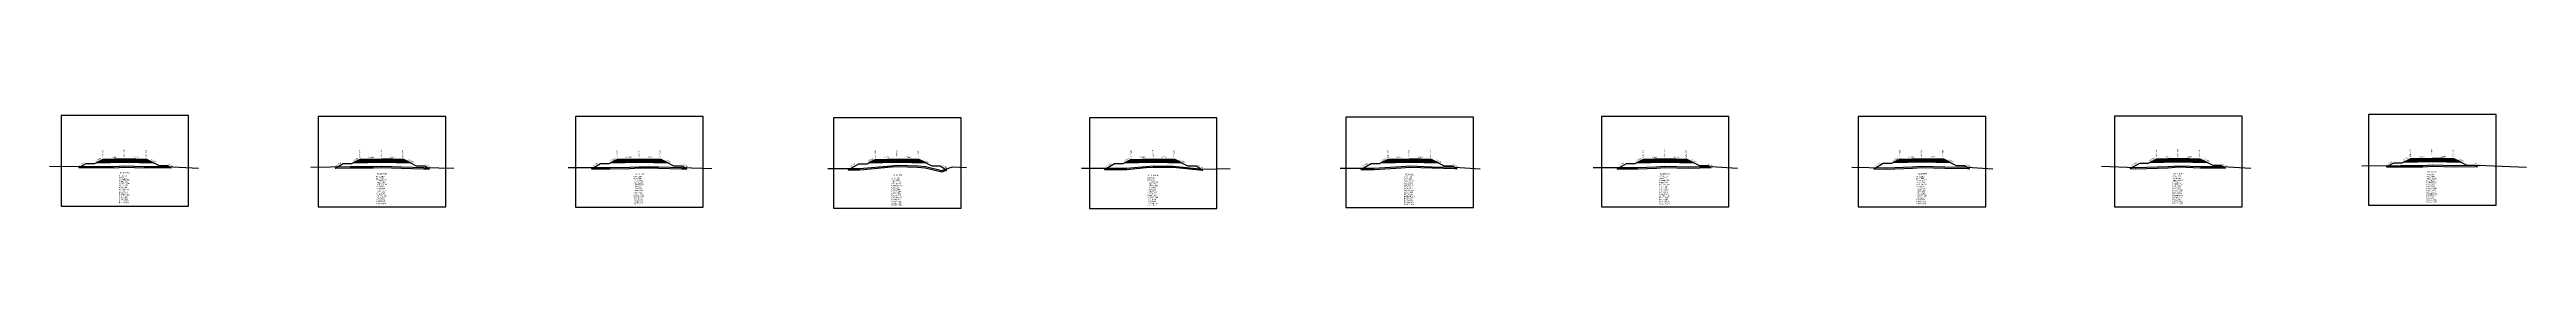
# Model space of a CAD drawing. Extents: x -7 to 78429, y 1189 to 1262.
# Drawn here: x 59418 to 59995, y 1206 to 1228 of the extents above; entities that cross this region are included whole.
import ezdxf
from ezdxf.enums import TextEntityAlignment as Align

# ---------------------------------------------------------------- set-up
doc = ezdxf.new("R2010")
doc.units = 0

msp = doc.modelspace()

# ---------------------------------------------------------------- linework, layer by layer
at = {"layer": 'A4_BORDER', "color": 7}
for points in [[(59420.776, 1206.775), (59450.476, 1206.775), (59450.476, 1227.775), (59420.776, 1227.775), (59420.776, 1206.775)], [(59480.634, 1206.555), (59510.334, 1206.555), (59510.334, 1227.555), (59480.634, 1227.555), (59480.634, 1206.555)], [(59540.558, 1206.528), (59570.258, 1206.528), (59570.258, 1227.528), (59540.558, 1227.528), (59540.558, 1206.528)], [(59600.644, 1206.241), (59630.344, 1206.241), (59630.344, 1227.241), (59600.644, 1227.241), (59600.644, 1206.241)], [(59660.213, 1206.226), (59689.913, 1206.226), (59689.913, 1227.226), (59660.213, 1227.226), (59660.213, 1206.226)], [(59719.927, 1206.43), (59749.627, 1206.43), (59749.627, 1227.43), (59719.927, 1227.43), (59719.927, 1206.43)], [(59779.406, 1206.582), (59809.106, 1206.582), (59809.106, 1227.582), (59779.406, 1227.582), (59779.406, 1206.582)], [(59839.196, 1206.567), (59868.896, 1206.567), (59868.896, 1227.567), (59839.196, 1227.567), (59839.196, 1206.567)], [(59898.906, 1206.609), (59928.606, 1206.609), (59928.606, 1227.609), (59898.906, 1227.609), (59898.906, 1206.609)], [(59958.039, 1206.991), (59987.739, 1206.991), (59987.739, 1227.991), (59958.039, 1227.991), (59958.039, 1206.991)]]:
    msp.add_lwpolyline(points, dxfattribs=at)
at = {"layer": 'CLEAR_GROUND', "color": 8}
for points in [[(59424.925, 1215.686), (59428.217, 1215.685), (59432.996, 1215.65), (59435.627, 1215.78), (59440.159, 1215.669), (59445.321, 1215.684), (59446.427, 1215.625)], [(59484.625, 1215.567), (59488.134, 1215.61), (59493.462, 1215.639), (59495.409, 1215.707), (59500.058, 1215.57), (59505.209, 1215.437), (59506.57, 1215.405)], [(59544.325, 1215.422), (59548.617, 1215.43), (59548.663, 1215.44), (59553.187, 1215.478), (59555.419, 1215.605), (59559.871, 1215.54), (59565.213, 1215.427), (59566.509, 1215.378)], [(59604.025, 1215.194), (59606.73, 1215.199), (59614.116, 1215.84), (59615.494, 1215.939), (59620.222, 1215.794), (59621.986, 1215.656), (59625.885, 1214.717), (59627.015, 1215.091)], [(59663.725, 1215.273), (59668.897, 1215.252), (59673.457, 1215.682), (59675.073, 1215.79), (59679.737, 1215.756), (59686.613, 1215.076)], [(59723.425, 1215.28), (59726.507, 1215.278), (59732.838, 1215.64), (59734.799, 1215.781), (59739.93, 1215.604), (59745.297, 1215.457), (59745.822, 1215.427)], [(59783.125, 1215.432), (59787.868, 1215.428), (59792.226, 1215.599), (59794.198, 1215.734), (59799.701, 1215.544), (59804.957, 1215.683)], [(59842.825, 1215.417), (59845.742, 1215.364), (59851.818, 1215.597), (59854.037, 1215.711), (59859.357, 1215.549), (59864.676, 1215.47), (59865.162, 1215.442)], [(59902.525, 1215.459), (59903.881, 1215.403), (59911.397, 1215.672), (59913.85, 1215.837), (59918.924, 1215.674), (59923.998, 1215.61), (59924.749, 1215.572)], [(59962.225, 1215.841), (59965.383, 1215.845), (59970.68, 1215.901), (59972.862, 1216.04), (59978.021, 1215.902), (59983.42, 1215.938)]]:
    msp.add_lwpolyline(points, dxfattribs=at)
at = {"layer": 'DESIGN_ROAD_TRIMMED', "color": 1}
for points in [[(59424.925, 1215.686), (59426.626, 1216.658), (59428.626, 1216.658), (59430.626, 1217.658), (59430.626, 1217.658), (59430.521, 1217.605), (59430.521, 1217.605), (59430.205, 1217.447), (59430.205, 1217.447), (59429.89, 1217.29), (59429.89, 1217.29), (59429.574, 1217.132), (59429.574, 1217.132), (59429.258, 1216.974), (59429.258, 1216.974), (59428.942, 1216.816), (59435.626, 1216.983), (59435.626, 1217.133), (59435.626, 1217.133), (59435.626, 1217.283), (59435.626, 1217.283), (59435.626, 1217.433), (59435.626, 1217.433), (59435.626, 1217.583), (59435.626, 1217.583), (59435.626, 1217.733), (59435.626, 1217.733), (59435.626, 1217.783), (59435.626, 1217.783), (59435.626, 1217.783), (59435.626, 1217.783), (59435.626, 1217.783), (59435.626, 1217.733), (59435.626, 1217.733), (59435.626, 1217.583), (59435.626, 1217.583), (59435.626, 1217.433), (59435.626, 1217.433), (59435.626, 1217.283), (59435.626, 1217.283), (59435.626, 1217.133), (59435.626, 1217.133), (59435.626, 1216.983), (59442.311, 1216.816), (59441.995, 1216.974), (59441.995, 1216.974), (59441.679, 1217.132), (59441.679, 1217.132), (59441.363, 1217.29), (59441.363, 1217.29), (59441.047, 1217.447), (59441.047, 1217.447), (59440.732, 1217.605), (59440.732, 1217.605), (59440.626, 1217.658), (59440.626, 1217.658), (59443.626, 1216.158), (59445.626, 1216.158), (59446.427, 1215.625)], [(59484.625, 1215.567), (59486.484, 1216.629), (59488.484, 1216.629), (59490.484, 1217.629), (59490.484, 1217.629), (59490.379, 1217.576), (59490.379, 1217.576), (59490.063, 1217.418), (59490.063, 1217.418), (59489.747, 1217.261), (59489.747, 1217.261), (59489.431, 1217.103), (59489.431, 1217.103), (59489.116, 1216.945), (59489.116, 1216.945), (59488.8, 1216.787), (59495.484, 1216.954), (59495.484, 1217.104), (59495.484, 1217.104), (59495.484, 1217.254), (59495.484, 1217.254), (59495.484, 1217.404), (59495.484, 1217.404), (59495.484, 1217.554), (59495.484, 1217.554), (59495.484, 1217.704), (59495.484, 1217.704), (59495.484, 1217.754), (59495.484, 1217.754), (59495.484, 1217.754), (59495.484, 1217.754), (59495.484, 1217.754), (59495.484, 1217.704), (59495.484, 1217.704), (59495.484, 1217.554), (59495.484, 1217.554), (59495.484, 1217.404), (59495.484, 1217.404), (59495.484, 1217.254), (59495.484, 1217.254), (59495.484, 1217.104), (59495.484, 1217.104), (59495.484, 1216.954), (59502.168, 1216.787), (59501.852, 1216.945), (59501.852, 1216.945), (59501.537, 1217.103), (59501.537, 1217.103), (59501.221, 1217.261), (59501.221, 1217.261), (59500.905, 1217.418), (59500.905, 1217.418), (59500.589, 1217.576), (59500.589, 1217.576), (59500.484, 1217.629), (59500.484, 1217.629), (59503.484, 1216.129), (59505.484, 1216.129), (59506.57, 1215.405)], [(59544.325, 1215.422), (59546.408, 1216.612), (59548.408, 1216.612), (59550.408, 1217.612), (59550.408, 1217.612), (59550.302, 1217.559), (59550.302, 1217.559), (59549.986, 1217.401), (59549.986, 1217.401), (59549.671, 1217.244), (59549.671, 1217.244), (59549.355, 1217.086), (59549.355, 1217.086), (59549.039, 1216.928), (59549.039, 1216.928), (59548.723, 1216.77), (59555.408, 1216.937), (59555.408, 1217.087), (59555.408, 1217.087), (59555.408, 1217.237), (59555.408, 1217.237), (59555.408, 1217.387), (59555.408, 1217.387), (59555.408, 1217.537), (59555.408, 1217.537), (59555.408, 1217.687), (59555.408, 1217.687), (59555.408, 1217.737), (59555.408, 1217.737), (59555.408, 1217.737), (59555.408, 1217.737), (59555.408, 1217.737), (59555.408, 1217.687), (59555.408, 1217.687), (59555.408, 1217.537), (59555.408, 1217.537), (59555.408, 1217.387), (59555.408, 1217.387), (59555.408, 1217.237), (59555.408, 1217.237), (59555.408, 1217.087), (59555.408, 1217.087), (59555.408, 1216.937), (59562.092, 1216.77), (59561.776, 1216.928), (59561.776, 1216.928), (59561.46, 1217.086), (59561.46, 1217.086), (59561.144, 1217.244), (59561.144, 1217.244), (59560.829, 1217.401), (59560.829, 1217.401), (59560.513, 1217.559), (59560.513, 1217.559), (59560.408, 1217.612), (59560.408, 1217.612), (59563.408, 1216.112), (59565.408, 1216.112), (59566.509, 1215.378)], [(59604.025, 1215.194), (59606.494, 1216.605), (59608.494, 1216.605), (59610.494, 1217.605), (59610.494, 1217.605), (59610.389, 1217.552), (59610.389, 1217.552), (59610.073, 1217.394), (59610.073, 1217.394), (59609.757, 1217.237), (59609.757, 1217.237), (59609.441, 1217.079), (59609.441, 1217.079), (59609.126, 1216.921), (59609.126, 1216.921), (59608.81, 1216.763), (59615.494, 1216.93), (59615.494, 1217.08), (59615.494, 1217.08), (59615.494, 1217.23), (59615.494, 1217.23), (59615.494, 1217.38), (59615.494, 1217.38), (59615.494, 1217.53), (59615.494, 1217.53), (59615.494, 1217.68), (59615.494, 1217.68), (59615.494, 1217.73), (59615.494, 1217.73), (59615.494, 1217.73), (59615.494, 1217.73), (59615.494, 1217.73), (59615.494, 1217.68), (59615.494, 1217.68), (59615.494, 1217.53), (59615.494, 1217.53), (59615.494, 1217.38), (59615.494, 1217.38), (59615.494, 1217.23), (59615.494, 1217.23), (59615.494, 1217.08), (59615.494, 1217.08), (59615.494, 1216.93), (59622.178, 1216.763), (59621.863, 1216.921), (59621.863, 1216.921), (59621.547, 1217.079), (59621.547, 1217.079), (59621.231, 1217.237), (59621.231, 1217.237), (59620.915, 1217.394), (59620.915, 1217.394), (59620.599, 1217.552), (59620.599, 1217.552), (59620.494, 1217.605), (59620.494, 1217.605), (59623.494, 1216.105), (59625.494, 1216.105), (59627.015, 1215.091)], [(59663.725, 1215.273), (59666.063, 1216.609), (59668.063, 1216.609), (59670.063, 1217.609), (59670.063, 1217.609), (59669.958, 1217.556), (59669.958, 1217.556), (59669.642, 1217.398), (59669.642, 1217.398), (59669.326, 1217.241), (59669.326, 1217.241), (59669.01, 1217.083), (59669.01, 1217.083), (59668.694, 1216.925), (59668.694, 1216.925), (59668.379, 1216.767), (59675.063, 1216.934), (59675.063, 1217.084), (59675.063, 1217.084), (59675.063, 1217.234), (59675.063, 1217.234), (59675.063, 1217.384), (59675.063, 1217.384), (59675.063, 1217.534), (59675.063, 1217.534), (59675.063, 1217.684), (59675.063, 1217.684), (59675.063, 1217.734), (59675.063, 1217.734), (59675.063, 1217.734), (59675.063, 1217.734), (59675.063, 1217.734), (59675.063, 1217.684), (59675.063, 1217.684), (59675.063, 1217.534), (59675.063, 1217.534), (59675.063, 1217.384), (59675.063, 1217.384), (59675.063, 1217.234), (59675.063, 1217.234), (59675.063, 1217.084), (59675.063, 1217.084), (59675.063, 1216.934), (59681.747, 1216.767), (59681.431, 1216.925), (59681.431, 1216.925), (59681.115, 1217.083), (59681.115, 1217.083), (59680.8, 1217.241), (59680.8, 1217.241), (59680.484, 1217.398), (59680.484, 1217.398), (59680.168, 1217.556), (59680.168, 1217.556), (59680.063, 1217.609), (59680.063, 1217.609), (59683.063, 1216.109), (59685.063, 1216.109), (59686.613, 1215.076)], [(59723.425, 1215.28), (59725.777, 1216.624), (59727.777, 1216.624), (59729.777, 1217.624), (59729.777, 1217.624), (59729.671, 1217.571), (59729.671, 1217.571), (59729.356, 1217.413), (59729.356, 1217.413), (59729.04, 1217.256), (59729.04, 1217.256), (59728.724, 1217.098), (59728.724, 1217.098), (59728.408, 1216.94), (59728.408, 1216.94), (59728.093, 1216.782), (59734.777, 1216.949), (59734.777, 1217.099), (59734.777, 1217.099), (59734.777, 1217.249), (59734.777, 1217.249), (59734.777, 1217.399), (59734.777, 1217.399), (59734.777, 1217.549), (59734.777, 1217.549), (59734.777, 1217.699), (59734.777, 1217.699), (59734.777, 1217.749), (59734.777, 1217.749), (59734.777, 1217.749), (59734.777, 1217.749), (59734.777, 1217.749), (59734.777, 1217.699), (59734.777, 1217.699), (59734.777, 1217.549), (59734.777, 1217.549), (59734.777, 1217.399), (59734.777, 1217.399), (59734.777, 1217.249), (59734.777, 1217.249), (59734.777, 1217.099), (59734.777, 1217.099), (59734.777, 1216.949), (59741.461, 1216.782), (59741.145, 1216.94), (59741.145, 1216.94), (59740.829, 1217.098), (59740.829, 1217.098), (59740.514, 1217.256), (59740.514, 1217.256), (59740.198, 1217.413), (59740.198, 1217.413), (59739.882, 1217.571), (59739.882, 1217.571), (59739.777, 1217.624), (59739.777, 1217.624), (59742.777, 1216.124), (59744.777, 1216.124), (59745.822, 1215.427)], [(59783.125, 1215.432), (59785.256, 1216.65), (59787.256, 1216.65), (59789.256, 1217.65), (59789.256, 1217.65), (59789.151, 1217.597), (59789.151, 1217.597), (59788.835, 1217.439), (59788.835, 1217.439), (59788.52, 1217.282), (59788.52, 1217.282), (59788.204, 1217.124), (59788.204, 1217.124), (59787.888, 1216.966), (59787.888, 1216.966), (59787.572, 1216.808), (59794.256, 1216.975), (59794.256, 1217.125), (59794.256, 1217.125), (59794.256, 1217.275), (59794.256, 1217.275), (59794.256, 1217.425), (59794.256, 1217.425), (59794.256, 1217.575), (59794.256, 1217.575), (59794.256, 1217.725), (59794.256, 1217.725), (59794.256, 1217.775), (59794.256, 1217.775), (59794.256, 1217.775), (59794.256, 1217.775), (59794.256, 1217.775), (59794.256, 1217.725), (59794.256, 1217.725), (59794.256, 1217.575), (59794.256, 1217.575), (59794.256, 1217.425), (59794.256, 1217.425), (59794.256, 1217.275), (59794.256, 1217.275), (59794.256, 1217.125), (59794.256, 1217.125), (59794.256, 1216.975), (59800.941, 1216.808), (59800.625, 1216.966), (59800.625, 1216.966), (59800.309, 1217.124), (59800.309, 1217.124), (59799.993, 1217.282), (59799.993, 1217.282), (59799.678, 1217.439), (59799.678, 1217.439), (59799.362, 1217.597), (59799.362, 1217.597), (59799.256, 1217.65), (59799.256, 1217.65), (59802.256, 1216.15), (59804.256, 1216.15), (59804.957, 1215.683)], [(59842.825, 1215.417), (59845.046, 1216.686), (59847.046, 1216.686), (59849.046, 1217.686), (59849.046, 1217.686), (59848.941, 1217.633), (59848.941, 1217.633), (59848.625, 1217.475), (59848.625, 1217.475), (59848.309, 1217.318), (59848.309, 1217.318), (59847.993, 1217.16), (59847.993, 1217.16), (59847.678, 1217.002), (59847.678, 1217.002), (59847.362, 1216.844), (59854.046, 1217.011), (59854.046, 1217.161), (59854.046, 1217.161), (59854.046, 1217.311), (59854.046, 1217.311), (59854.046, 1217.461), (59854.046, 1217.461), (59854.046, 1217.611), (59854.046, 1217.611), (59854.046, 1217.761), (59854.046, 1217.761), (59854.046, 1217.811), (59854.046, 1217.811), (59854.046, 1217.811), (59854.046, 1217.811), (59854.046, 1217.811), (59854.046, 1217.761), (59854.046, 1217.761), (59854.046, 1217.611), (59854.046, 1217.611), (59854.046, 1217.461), (59854.046, 1217.461), (59854.046, 1217.311), (59854.046, 1217.311), (59854.046, 1217.161), (59854.046, 1217.161), (59854.046, 1217.011), (59860.73, 1216.844), (59860.415, 1217.002), (59860.415, 1217.002), (59860.099, 1217.16), (59860.099, 1217.16), (59859.783, 1217.318), (59859.783, 1217.318), (59859.467, 1217.475), (59859.467, 1217.475), (59859.151, 1217.633), (59859.151, 1217.633), (59859.046, 1217.686), (59859.046, 1217.686), (59862.046, 1216.186), (59864.046, 1216.186), (59865.162, 1215.442)], [(59902.525, 1215.459), (59904.756, 1216.734), (59906.756, 1216.734), (59908.756, 1217.734), (59908.756, 1217.734), (59908.651, 1217.681), (59908.651, 1217.681), (59908.335, 1217.523), (59908.335, 1217.523), (59908.019, 1217.366), (59908.019, 1217.366), (59907.704, 1217.208), (59907.704, 1217.208), (59907.388, 1217.05), (59907.388, 1217.05), (59907.072, 1216.892), (59913.756, 1217.059), (59913.756, 1217.209), (59913.756, 1217.209), (59913.756, 1217.359), (59913.756, 1217.359), (59913.756, 1217.509), (59913.756, 1217.509), (59913.756, 1217.659), (59913.756, 1217.659), (59913.756, 1217.809), (59913.756, 1217.809), (59913.756, 1217.859), (59913.756, 1217.859), (59913.756, 1217.859), (59913.756, 1217.859), (59913.756, 1217.859), (59913.756, 1217.809), (59913.756, 1217.809), (59913.756, 1217.659), (59913.756, 1217.659), (59913.756, 1217.509), (59913.756, 1217.509), (59913.756, 1217.359), (59913.756, 1217.359), (59913.756, 1217.209), (59913.756, 1217.209), (59913.756, 1217.059), (59920.441, 1216.892), (59920.125, 1217.05), (59920.125, 1217.05), (59919.809, 1217.208), (59919.809, 1217.208), (59919.493, 1217.366), (59919.493, 1217.366), (59919.177, 1217.523), (59919.177, 1217.523), (59918.862, 1217.681), (59918.862, 1217.681), (59918.756, 1217.734), (59918.756, 1217.734), (59921.756, 1216.234), (59923.756, 1216.234), (59924.749, 1215.572)], [(59962.225, 1215.841), (59963.889, 1216.792), (59965.889, 1216.792), (59967.889, 1217.792), (59967.889, 1217.792), (59967.784, 1217.739), (59967.784, 1217.739), (59967.468, 1217.581), (59967.468, 1217.581), (59967.153, 1217.424), (59967.153, 1217.424), (59966.837, 1217.266), (59966.837, 1217.266), (59966.521, 1217.108), (59966.521, 1217.108), (59966.205, 1216.95), (59972.889, 1217.117), (59972.889, 1217.267), (59972.889, 1217.267), (59972.889, 1217.417), (59972.889, 1217.417), (59972.889, 1217.567), (59972.889, 1217.567), (59972.889, 1217.717), (59972.889, 1217.717), (59972.889, 1217.867), (59972.889, 1217.867), (59972.889, 1217.917), (59972.889, 1217.917), (59972.889, 1217.917), (59972.889, 1217.917), (59972.889, 1217.917), (59972.889, 1217.867), (59972.889, 1217.867), (59972.889, 1217.717), (59972.889, 1217.717), (59972.889, 1217.567), (59972.889, 1217.567), (59972.889, 1217.417), (59972.889, 1217.417), (59972.889, 1217.267), (59972.889, 1217.267), (59972.889, 1217.117), (59979.574, 1216.95), (59979.258, 1217.108), (59979.258, 1217.108), (59978.942, 1217.266), (59978.942, 1217.266), (59978.626, 1217.424), (59978.626, 1217.424), (59978.31, 1217.581), (59978.31, 1217.581), (59977.995, 1217.739), (59977.995, 1217.739), (59977.889, 1217.792), (59977.889, 1217.792), (59980.889, 1216.292), (59982.889, 1216.292), (59983.42, 1215.938)]]:
    msp.add_lwpolyline(points, dxfattribs=at)
at = {"layer": 'FINISHED_ROAD', "color": 2}
for points in [[(59426.626, 1216.658), (59428.626, 1216.658), (59430.626, 1217.658), (59430.626, 1217.658), (59435.626, 1217.783), (59440.626, 1217.658), (59440.626, 1217.658), (59443.626, 1216.158), (59445.626, 1216.158)], [(59486.484, 1216.629), (59488.484, 1216.629), (59490.484, 1217.629), (59490.484, 1217.629), (59495.484, 1217.754), (59500.484, 1217.629), (59500.484, 1217.629), (59503.484, 1216.129), (59505.484, 1216.129)], [(59546.408, 1216.612), (59548.408, 1216.612), (59550.408, 1217.612), (59550.408, 1217.612), (59555.408, 1217.737), (59560.408, 1217.612), (59560.408, 1217.612), (59563.408, 1216.112), (59565.408, 1216.112)], [(59606.494, 1216.605), (59608.494, 1216.605), (59610.494, 1217.605), (59610.494, 1217.605), (59615.494, 1217.73), (59620.494, 1217.605), (59620.494, 1217.605), (59623.494, 1216.105), (59625.494, 1216.105)], [(59666.063, 1216.609), (59668.063, 1216.609), (59670.063, 1217.609), (59670.063, 1217.609), (59675.063, 1217.734), (59680.063, 1217.609), (59680.063, 1217.609), (59683.063, 1216.109), (59685.063, 1216.109)], [(59725.777, 1216.624), (59727.777, 1216.624), (59729.777, 1217.624), (59729.777, 1217.624), (59734.777, 1217.749), (59739.777, 1217.624), (59739.777, 1217.624), (59742.777, 1216.124), (59744.777, 1216.124)], [(59785.256, 1216.65), (59787.256, 1216.65), (59789.256, 1217.65), (59789.256, 1217.65), (59794.256, 1217.775), (59799.256, 1217.65), (59799.256, 1217.65), (59802.256, 1216.15), (59804.256, 1216.15)], [(59845.046, 1216.686), (59847.046, 1216.686), (59849.046, 1217.686), (59849.046, 1217.686), (59854.046, 1217.811), (59859.046, 1217.686), (59859.046, 1217.686), (59862.046, 1216.186), (59864.046, 1216.186)], [(59904.756, 1216.734), (59906.756, 1216.734), (59908.756, 1217.734), (59908.756, 1217.734), (59913.756, 1217.859), (59918.756, 1217.734), (59918.756, 1217.734), (59921.756, 1216.234), (59923.756, 1216.234)], [(59963.889, 1216.792), (59965.889, 1216.792), (59967.889, 1217.792), (59967.889, 1217.792), (59972.889, 1217.917), (59977.889, 1217.792), (59977.889, 1217.792), (59980.889, 1216.292), (59982.889, 1216.292)]]:
    msp.add_lwpolyline(points, dxfattribs=at)
at = {"layer": 'LAYER_0', "color": 4}
for points in [[(59430.626, 1217.658), (59430.521, 1217.605), (59435.626, 1217.733), (59435.626, 1217.783)], [(59490.484, 1217.629), (59490.379, 1217.576), (59495.484, 1217.704), (59495.484, 1217.754)], [(59550.408, 1217.612), (59550.302, 1217.559), (59555.408, 1217.687), (59555.408, 1217.737)], [(59610.494, 1217.605), (59610.389, 1217.552), (59615.494, 1217.68), (59615.494, 1217.73)], [(59670.063, 1217.609), (59669.958, 1217.556), (59675.063, 1217.684), (59675.063, 1217.734)], [(59729.777, 1217.624), (59729.671, 1217.571), (59734.777, 1217.699), (59734.777, 1217.749)], [(59789.256, 1217.65), (59789.151, 1217.597), (59794.256, 1217.725), (59794.256, 1217.775)], [(59849.046, 1217.686), (59848.941, 1217.633), (59854.046, 1217.761), (59854.046, 1217.811)], [(59908.756, 1217.734), (59908.651, 1217.681), (59913.756, 1217.809), (59913.756, 1217.859)], [(59967.889, 1217.792), (59967.784, 1217.739), (59972.889, 1217.867), (59972.889, 1217.917)]]:
    msp.add_lwpolyline(points, dxfattribs=at)
at = {"layer": 'LAYER_1', "color": 4}
for points in [[(59430.521, 1217.605), (59430.205, 1217.447), (59435.626, 1217.583), (59435.626, 1217.733)], [(59490.379, 1217.576), (59490.063, 1217.418), (59495.484, 1217.554), (59495.484, 1217.704)], [(59550.302, 1217.559), (59549.986, 1217.401), (59555.408, 1217.537), (59555.408, 1217.687)], [(59610.389, 1217.552), (59610.073, 1217.394), (59615.494, 1217.53), (59615.494, 1217.68)], [(59669.958, 1217.556), (59669.642, 1217.398), (59675.063, 1217.534), (59675.063, 1217.684)], [(59729.671, 1217.571), (59729.356, 1217.413), (59734.777, 1217.549), (59734.777, 1217.699)], [(59789.151, 1217.597), (59788.835, 1217.439), (59794.256, 1217.575), (59794.256, 1217.725)], [(59848.941, 1217.633), (59848.625, 1217.475), (59854.046, 1217.611), (59854.046, 1217.761)], [(59908.651, 1217.681), (59908.335, 1217.523), (59913.756, 1217.659), (59913.756, 1217.809)], [(59967.784, 1217.739), (59967.468, 1217.581), (59972.889, 1217.717), (59972.889, 1217.867)]]:
    msp.add_lwpolyline(points, dxfattribs=at)
at = {"layer": 'LAYER_10', "color": 6}
for points in [[(59441.679, 1217.132), (59441.995, 1216.974), (59435.626, 1217.133), (59435.626, 1217.283)], [(59501.537, 1217.103), (59501.852, 1216.945), (59495.484, 1217.104), (59495.484, 1217.254)], [(59561.46, 1217.086), (59561.776, 1216.928), (59555.408, 1217.087), (59555.408, 1217.237)], [(59621.547, 1217.079), (59621.863, 1216.921), (59615.494, 1217.08), (59615.494, 1217.23)], [(59681.115, 1217.083), (59681.431, 1216.925), (59675.063, 1217.084), (59675.063, 1217.234)], [(59740.829, 1217.098), (59741.145, 1216.94), (59734.777, 1217.099), (59734.777, 1217.249)], [(59800.309, 1217.124), (59800.625, 1216.966), (59794.256, 1217.125), (59794.256, 1217.275)], [(59860.099, 1217.16), (59860.415, 1217.002), (59854.046, 1217.161), (59854.046, 1217.311)], [(59919.809, 1217.208), (59920.125, 1217.05), (59913.756, 1217.209), (59913.756, 1217.359)], [(59978.942, 1217.266), (59979.258, 1217.108), (59972.889, 1217.267), (59972.889, 1217.417)]]:
    msp.add_lwpolyline(points, dxfattribs=at)
at = {"layer": 'LAYER_11', "color": 6}
for points in [[(59441.995, 1216.974), (59442.311, 1216.816), (59435.626, 1216.983), (59435.626, 1217.133)], [(59501.852, 1216.945), (59502.168, 1216.787), (59495.484, 1216.954), (59495.484, 1217.104)], [(59561.776, 1216.928), (59562.092, 1216.77), (59555.408, 1216.937), (59555.408, 1217.087)], [(59621.863, 1216.921), (59622.178, 1216.763), (59615.494, 1216.93), (59615.494, 1217.08)], [(59681.431, 1216.925), (59681.747, 1216.767), (59675.063, 1216.934), (59675.063, 1217.084)], [(59741.145, 1216.94), (59741.461, 1216.782), (59734.777, 1216.949), (59734.777, 1217.099)], [(59800.625, 1216.966), (59800.941, 1216.808), (59794.256, 1216.975), (59794.256, 1217.125)], [(59860.415, 1217.002), (59860.73, 1216.844), (59854.046, 1217.011), (59854.046, 1217.161)], [(59920.125, 1217.05), (59920.441, 1216.892), (59913.756, 1217.059), (59913.756, 1217.209)], [(59979.258, 1217.108), (59979.574, 1216.95), (59972.889, 1217.117), (59972.889, 1217.267)]]:
    msp.add_lwpolyline(points, dxfattribs=at)
at = {"layer": 'LAYER_2', "color": 4}
for points in [[(59430.205, 1217.447), (59429.89, 1217.29), (59435.626, 1217.433), (59435.626, 1217.583)], [(59490.063, 1217.418), (59489.747, 1217.261), (59495.484, 1217.404), (59495.484, 1217.554)], [(59549.986, 1217.401), (59549.671, 1217.244), (59555.408, 1217.387), (59555.408, 1217.537)], [(59610.073, 1217.394), (59609.757, 1217.237), (59615.494, 1217.38), (59615.494, 1217.53)], [(59669.642, 1217.398), (59669.326, 1217.241), (59675.063, 1217.384), (59675.063, 1217.534)], [(59729.356, 1217.413), (59729.04, 1217.256), (59734.777, 1217.399), (59734.777, 1217.549)], [(59788.835, 1217.439), (59788.52, 1217.282), (59794.256, 1217.425), (59794.256, 1217.575)], [(59848.625, 1217.475), (59848.309, 1217.318), (59854.046, 1217.461), (59854.046, 1217.611)], [(59908.335, 1217.523), (59908.019, 1217.366), (59913.756, 1217.509), (59913.756, 1217.659)], [(59967.468, 1217.581), (59967.153, 1217.424), (59972.889, 1217.567), (59972.889, 1217.717)]]:
    msp.add_lwpolyline(points, dxfattribs=at)
at = {"layer": 'LAYER_3', "color": 4}
for points in [[(59429.89, 1217.29), (59429.574, 1217.132), (59435.626, 1217.283), (59435.626, 1217.433)], [(59489.747, 1217.261), (59489.431, 1217.103), (59495.484, 1217.254), (59495.484, 1217.404)], [(59549.671, 1217.244), (59549.355, 1217.086), (59555.408, 1217.237), (59555.408, 1217.387)], [(59609.757, 1217.237), (59609.441, 1217.079), (59615.494, 1217.23), (59615.494, 1217.38)], [(59669.326, 1217.241), (59669.01, 1217.083), (59675.063, 1217.234), (59675.063, 1217.384)], [(59729.04, 1217.256), (59728.724, 1217.098), (59734.777, 1217.249), (59734.777, 1217.399)], [(59788.52, 1217.282), (59788.204, 1217.124), (59794.256, 1217.275), (59794.256, 1217.425)], [(59848.309, 1217.318), (59847.993, 1217.16), (59854.046, 1217.311), (59854.046, 1217.461)], [(59908.019, 1217.366), (59907.704, 1217.208), (59913.756, 1217.359), (59913.756, 1217.509)], [(59967.153, 1217.424), (59966.837, 1217.266), (59972.889, 1217.417), (59972.889, 1217.567)]]:
    msp.add_lwpolyline(points, dxfattribs=at)
at = {"layer": 'LAYER_4', "color": 4}
for points in [[(59429.574, 1217.132), (59429.258, 1216.974), (59435.626, 1217.133), (59435.626, 1217.283)], [(59489.431, 1217.103), (59489.116, 1216.945), (59495.484, 1217.104), (59495.484, 1217.254)], [(59549.355, 1217.086), (59549.039, 1216.928), (59555.408, 1217.087), (59555.408, 1217.237)], [(59609.441, 1217.079), (59609.126, 1216.921), (59615.494, 1217.08), (59615.494, 1217.23)], [(59669.01, 1217.083), (59668.694, 1216.925), (59675.063, 1217.084), (59675.063, 1217.234)], [(59728.724, 1217.098), (59728.408, 1216.94), (59734.777, 1217.099), (59734.777, 1217.249)], [(59788.204, 1217.124), (59787.888, 1216.966), (59794.256, 1217.125), (59794.256, 1217.275)], [(59847.993, 1217.16), (59847.678, 1217.002), (59854.046, 1217.161), (59854.046, 1217.311)], [(59907.704, 1217.208), (59907.388, 1217.05), (59913.756, 1217.209), (59913.756, 1217.359)], [(59966.837, 1217.266), (59966.521, 1217.108), (59972.889, 1217.267), (59972.889, 1217.417)]]:
    msp.add_lwpolyline(points, dxfattribs=at)
at = {"layer": 'LAYER_5', "color": 4}
for points in [[(59429.258, 1216.974), (59428.942, 1216.816), (59435.626, 1216.983), (59435.626, 1217.133)], [(59489.116, 1216.945), (59488.8, 1216.787), (59495.484, 1216.954), (59495.484, 1217.104)], [(59549.039, 1216.928), (59548.723, 1216.77), (59555.408, 1216.937), (59555.408, 1217.087)], [(59609.126, 1216.921), (59608.81, 1216.763), (59615.494, 1216.93), (59615.494, 1217.08)], [(59668.694, 1216.925), (59668.379, 1216.767), (59675.063, 1216.934), (59675.063, 1217.084)], [(59728.408, 1216.94), (59728.093, 1216.782), (59734.777, 1216.949), (59734.777, 1217.099)], [(59787.888, 1216.966), (59787.572, 1216.808), (59794.256, 1216.975), (59794.256, 1217.125)], [(59847.678, 1217.002), (59847.362, 1216.844), (59854.046, 1217.011), (59854.046, 1217.161)], [(59907.388, 1217.05), (59907.072, 1216.892), (59913.756, 1217.059), (59913.756, 1217.209)], [(59966.521, 1217.108), (59966.205, 1216.95), (59972.889, 1217.117), (59972.889, 1217.267)]]:
    msp.add_lwpolyline(points, dxfattribs=at)
at = {"layer": 'LAYER_6', "color": 6}
for points in [[(59440.626, 1217.658), (59440.732, 1217.605), (59435.626, 1217.733), (59435.626, 1217.783)], [(59500.484, 1217.629), (59500.589, 1217.576), (59495.484, 1217.704), (59495.484, 1217.754)], [(59560.408, 1217.612), (59560.513, 1217.559), (59555.408, 1217.687), (59555.408, 1217.737)], [(59620.494, 1217.605), (59620.599, 1217.552), (59615.494, 1217.68), (59615.494, 1217.73)], [(59680.063, 1217.609), (59680.168, 1217.556), (59675.063, 1217.684), (59675.063, 1217.734)], [(59739.777, 1217.624), (59739.882, 1217.571), (59734.777, 1217.699), (59734.777, 1217.749)], [(59799.256, 1217.65), (59799.362, 1217.597), (59794.256, 1217.725), (59794.256, 1217.775)], [(59859.046, 1217.686), (59859.151, 1217.633), (59854.046, 1217.761), (59854.046, 1217.811)], [(59918.756, 1217.734), (59918.862, 1217.681), (59913.756, 1217.809), (59913.756, 1217.859)], [(59977.889, 1217.792), (59977.995, 1217.739), (59972.889, 1217.867), (59972.889, 1217.917)]]:
    msp.add_lwpolyline(points, dxfattribs=at)
at = {"layer": 'LAYER_7', "color": 6}
for points in [[(59440.732, 1217.605), (59441.047, 1217.447), (59435.626, 1217.583), (59435.626, 1217.733)], [(59500.589, 1217.576), (59500.905, 1217.418), (59495.484, 1217.554), (59495.484, 1217.704)], [(59560.513, 1217.559), (59560.829, 1217.401), (59555.408, 1217.537), (59555.408, 1217.687)], [(59620.599, 1217.552), (59620.915, 1217.394), (59615.494, 1217.53), (59615.494, 1217.68)], [(59680.168, 1217.556), (59680.484, 1217.398), (59675.063, 1217.534), (59675.063, 1217.684)], [(59739.882, 1217.571), (59740.198, 1217.413), (59734.777, 1217.549), (59734.777, 1217.699)], [(59799.362, 1217.597), (59799.678, 1217.439), (59794.256, 1217.575), (59794.256, 1217.725)], [(59859.151, 1217.633), (59859.467, 1217.475), (59854.046, 1217.611), (59854.046, 1217.761)], [(59918.862, 1217.681), (59919.177, 1217.523), (59913.756, 1217.659), (59913.756, 1217.809)], [(59977.995, 1217.739), (59978.31, 1217.581), (59972.889, 1217.717), (59972.889, 1217.867)]]:
    msp.add_lwpolyline(points, dxfattribs=at)
at = {"layer": 'LAYER_8', "color": 6}
for points in [[(59441.047, 1217.447), (59441.363, 1217.29), (59435.626, 1217.433), (59435.626, 1217.583)], [(59500.905, 1217.418), (59501.221, 1217.261), (59495.484, 1217.404), (59495.484, 1217.554)], [(59560.829, 1217.401), (59561.144, 1217.244), (59555.408, 1217.387), (59555.408, 1217.537)], [(59620.915, 1217.394), (59621.231, 1217.237), (59615.494, 1217.38), (59615.494, 1217.53)], [(59680.484, 1217.398), (59680.8, 1217.241), (59675.063, 1217.384), (59675.063, 1217.534)], [(59740.198, 1217.413), (59740.514, 1217.256), (59734.777, 1217.399), (59734.777, 1217.549)], [(59799.678, 1217.439), (59799.993, 1217.282), (59794.256, 1217.425), (59794.256, 1217.575)], [(59859.467, 1217.475), (59859.783, 1217.318), (59854.046, 1217.461), (59854.046, 1217.611)], [(59919.177, 1217.523), (59919.493, 1217.366), (59913.756, 1217.509), (59913.756, 1217.659)], [(59978.31, 1217.581), (59978.626, 1217.424), (59972.889, 1217.567), (59972.889, 1217.717)]]:
    msp.add_lwpolyline(points, dxfattribs=at)
at = {"layer": 'LAYER_9', "color": 6}
for points in [[(59441.363, 1217.29), (59441.679, 1217.132), (59435.626, 1217.283), (59435.626, 1217.433)], [(59501.221, 1217.261), (59501.537, 1217.103), (59495.484, 1217.254), (59495.484, 1217.404)], [(59561.144, 1217.244), (59561.46, 1217.086), (59555.408, 1217.237), (59555.408, 1217.387)], [(59621.231, 1217.237), (59621.547, 1217.079), (59615.494, 1217.23), (59615.494, 1217.38)], [(59680.8, 1217.241), (59681.115, 1217.083), (59675.063, 1217.234), (59675.063, 1217.384)], [(59740.514, 1217.256), (59740.829, 1217.098), (59734.777, 1217.249), (59734.777, 1217.399)], [(59799.993, 1217.282), (59800.309, 1217.124), (59794.256, 1217.275), (59794.256, 1217.425)], [(59859.783, 1217.318), (59860.099, 1217.16), (59854.046, 1217.311), (59854.046, 1217.461)], [(59919.493, 1217.366), (59919.809, 1217.208), (59913.756, 1217.359), (59913.756, 1217.509)], [(59978.626, 1217.424), (59978.942, 1217.266), (59972.889, 1217.417), (59972.889, 1217.567)]]:
    msp.add_lwpolyline(points, dxfattribs=at)
at = {"layer": 'NATURAL_GROUND', "color": 3}
for points in [[(59418.104, 1215.989), (59428.218, 1215.985), (59432.989, 1215.95), (59435.623, 1216.081), (59440.162, 1215.969), (59445.328, 1215.984), (59452.789, 1215.586)], [(59478.931, 1215.798), (59488.131, 1215.91), (59493.456, 1215.939), (59495.408, 1216.008), (59500.066, 1215.87), (59505.216, 1215.737), (59512.211, 1215.574)], [(59538.886, 1215.713), (59548.584, 1215.73), (59548.629, 1215.74), (59553.178, 1215.778), (59555.413, 1215.906), (59559.877, 1215.84), (59565.222, 1215.727), (59572.337, 1215.457)], [(59599.302, 1215.487), (59606.717, 1215.499), (59614.092, 1216.139), (59615.488, 1216.24), (59620.238, 1216.094), (59622.033, 1215.954), (59625.872, 1215.029), (59628.303, 1215.833), (59631.628, 1215.741)], [(59658.393, 1215.596), (59668.884, 1215.552), (59673.433, 1215.981), (59675.064, 1216.09), (59679.753, 1216.056), (59686.729, 1215.366), (59692.996, 1215.5)], [(59718.562, 1215.585), (59726.499, 1215.578), (59732.819, 1215.94), (59734.794, 1216.082), (59739.94, 1215.904), (59745.31, 1215.757), (59751.197, 1215.426)], [(59777.521, 1215.738), (59787.862, 1215.728), (59792.209, 1215.899), (59794.192, 1216.035), (59799.702, 1215.845), (59804.983, 1215.984), (59811.096, 1215.538)], [(59837.729, 1215.809), (59845.739, 1215.665), (59851.804, 1215.897), (59854.034, 1216.012), (59859.364, 1215.849), (59864.687, 1215.77), (59870.58, 1215.432)], [(59895.831, 1216.035), (59903.881, 1215.704), (59911.381, 1215.972), (59913.844, 1216.138), (59918.93, 1215.974), (59924.007, 1215.91), (59930.648, 1215.579)], [(59956.464, 1216.135), (59965.381, 1216.145), (59970.668, 1216.201), (59972.856, 1216.341), (59978.024, 1216.202), (59983.484, 1216.239), (59994.799, 1215.829)]]:
    msp.add_lwpolyline(points, dxfattribs=at)
at = {"layer": 'STRUCTURE_LEFT', "color": 4}
for points in [[(59430.626, 1217.658), (59430.521, 1217.605), (59430.521, 1217.605), (59430.205, 1217.447), (59430.205, 1217.447), (59429.89, 1217.29), (59429.89, 1217.29), (59429.574, 1217.132), (59429.574, 1217.132), (59429.258, 1216.974), (59429.258, 1216.974), (59428.942, 1216.816), (59435.626, 1216.983), (59435.626, 1217.133), (59435.626, 1217.133), (59435.626, 1217.283), (59435.626, 1217.283), (59435.626, 1217.433), (59435.626, 1217.433), (59435.626, 1217.583), (59435.626, 1217.583), (59435.626, 1217.733), (59435.626, 1217.733), (59435.626, 1217.783), (59435.626, 1217.783)], [(59490.484, 1217.629), (59490.379, 1217.576), (59490.379, 1217.576), (59490.063, 1217.418), (59490.063, 1217.418), (59489.747, 1217.261), (59489.747, 1217.261), (59489.431, 1217.103), (59489.431, 1217.103), (59489.116, 1216.945), (59489.116, 1216.945), (59488.8, 1216.787), (59495.484, 1216.954), (59495.484, 1217.104), (59495.484, 1217.104), (59495.484, 1217.254), (59495.484, 1217.254), (59495.484, 1217.404), (59495.484, 1217.404), (59495.484, 1217.554), (59495.484, 1217.554), (59495.484, 1217.704), (59495.484, 1217.704), (59495.484, 1217.754), (59495.484, 1217.754)], [(59550.408, 1217.612), (59550.302, 1217.559), (59550.302, 1217.559), (59549.986, 1217.401), (59549.986, 1217.401), (59549.671, 1217.244), (59549.671, 1217.244), (59549.355, 1217.086), (59549.355, 1217.086), (59549.039, 1216.928), (59549.039, 1216.928), (59548.723, 1216.77), (59555.408, 1216.937), (59555.408, 1217.087), (59555.408, 1217.087), (59555.408, 1217.237), (59555.408, 1217.237), (59555.408, 1217.387), (59555.408, 1217.387), (59555.408, 1217.537), (59555.408, 1217.537), (59555.408, 1217.687), (59555.408, 1217.687), (59555.408, 1217.737), (59555.408, 1217.737)], [(59610.494, 1217.605), (59610.389, 1217.552), (59610.389, 1217.552), (59610.073, 1217.394), (59610.073, 1217.394), (59609.757, 1217.237), (59609.757, 1217.237), (59609.441, 1217.079), (59609.441, 1217.079), (59609.126, 1216.921), (59609.126, 1216.921), (59608.81, 1216.763), (59615.494, 1216.93), (59615.494, 1217.08), (59615.494, 1217.08), (59615.494, 1217.23), (59615.494, 1217.23), (59615.494, 1217.38), (59615.494, 1217.38), (59615.494, 1217.53), (59615.494, 1217.53), (59615.494, 1217.68), (59615.494, 1217.68), (59615.494, 1217.73), (59615.494, 1217.73)], [(59670.063, 1217.609), (59669.958, 1217.556), (59669.958, 1217.556), (59669.642, 1217.398), (59669.642, 1217.398), (59669.326, 1217.241), (59669.326, 1217.241), (59669.01, 1217.083), (59669.01, 1217.083), (59668.694, 1216.925), (59668.694, 1216.925), (59668.379, 1216.767), (59675.063, 1216.934), (59675.063, 1217.084), (59675.063, 1217.084), (59675.063, 1217.234), (59675.063, 1217.234), (59675.063, 1217.384), (59675.063, 1217.384), (59675.063, 1217.534), (59675.063, 1217.534), (59675.063, 1217.684), (59675.063, 1217.684), (59675.063, 1217.734), (59675.063, 1217.734)], [(59729.777, 1217.624), (59729.671, 1217.571), (59729.671, 1217.571), (59729.356, 1217.413), (59729.356, 1217.413), (59729.04, 1217.256), (59729.04, 1217.256), (59728.724, 1217.098), (59728.724, 1217.098), (59728.408, 1216.94), (59728.408, 1216.94), (59728.093, 1216.782), (59734.777, 1216.949), (59734.777, 1217.099), (59734.777, 1217.099), (59734.777, 1217.249), (59734.777, 1217.249), (59734.777, 1217.399), (59734.777, 1217.399), (59734.777, 1217.549), (59734.777, 1217.549), (59734.777, 1217.699), (59734.777, 1217.699), (59734.777, 1217.749), (59734.777, 1217.749)], [(59789.256, 1217.65), (59789.151, 1217.597), (59789.151, 1217.597), (59788.835, 1217.439), (59788.835, 1217.439), (59788.52, 1217.282), (59788.52, 1217.282), (59788.204, 1217.124), (59788.204, 1217.124), (59787.888, 1216.966), (59787.888, 1216.966), (59787.572, 1216.808), (59794.256, 1216.975), (59794.256, 1217.125), (59794.256, 1217.125), (59794.256, 1217.275), (59794.256, 1217.275), (59794.256, 1217.425), (59794.256, 1217.425), (59794.256, 1217.575), (59794.256, 1217.575), (59794.256, 1217.725), (59794.256, 1217.725), (59794.256, 1217.775), (59794.256, 1217.775)], [(59849.046, 1217.686), (59848.941, 1217.633), (59848.941, 1217.633), (59848.625, 1217.475), (59848.625, 1217.475), (59848.309, 1217.318), (59848.309, 1217.318), (59847.993, 1217.16), (59847.993, 1217.16), (59847.678, 1217.002), (59847.678, 1217.002), (59847.362, 1216.844), (59854.046, 1217.011), (59854.046, 1217.161), (59854.046, 1217.161), (59854.046, 1217.311), (59854.046, 1217.311), (59854.046, 1217.461), (59854.046, 1217.461), (59854.046, 1217.611), (59854.046, 1217.611), (59854.046, 1217.761), (59854.046, 1217.761), (59854.046, 1217.811), (59854.046, 1217.811)], [(59908.756, 1217.734), (59908.651, 1217.681), (59908.651, 1217.681), (59908.335, 1217.523), (59908.335, 1217.523), (59908.019, 1217.366), (59908.019, 1217.366), (59907.704, 1217.208), (59907.704, 1217.208), (59907.388, 1217.05), (59907.388, 1217.05), (59907.072, 1216.892), (59913.756, 1217.059), (59913.756, 1217.209), (59913.756, 1217.209), (59913.756, 1217.359), (59913.756, 1217.359), (59913.756, 1217.509), (59913.756, 1217.509), (59913.756, 1217.659), (59913.756, 1217.659), (59913.756, 1217.809), (59913.756, 1217.809), (59913.756, 1217.859), (59913.756, 1217.859)], [(59967.889, 1217.792), (59967.784, 1217.739), (59967.784, 1217.739), (59967.468, 1217.581), (59967.468, 1217.581), (59967.153, 1217.424), (59967.153, 1217.424), (59966.837, 1217.266), (59966.837, 1217.266), (59966.521, 1217.108), (59966.521, 1217.108), (59966.205, 1216.95), (59972.889, 1217.117), (59972.889, 1217.267), (59972.889, 1217.267), (59972.889, 1217.417), (59972.889, 1217.417), (59972.889, 1217.567), (59972.889, 1217.567), (59972.889, 1217.717), (59972.889, 1217.717), (59972.889, 1217.867), (59972.889, 1217.867), (59972.889, 1217.917), (59972.889, 1217.917)]]:
    msp.add_lwpolyline(points, dxfattribs=at)
at = {"layer": 'STRUCTURE_RIGHT', "color": 6}
for points in [[(59435.626, 1217.783), (59435.626, 1217.783), (59435.626, 1217.733), (59435.626, 1217.733), (59435.626, 1217.583), (59435.626, 1217.583), (59435.626, 1217.433), (59435.626, 1217.433), (59435.626, 1217.283), (59435.626, 1217.283), (59435.626, 1217.133), (59435.626, 1217.133), (59435.626, 1216.983), (59442.311, 1216.816), (59441.995, 1216.974), (59441.995, 1216.974), (59441.679, 1217.132), (59441.679, 1217.132), (59441.363, 1217.29), (59441.363, 1217.29), (59441.047, 1217.447), (59441.047, 1217.447), (59440.732, 1217.605), (59440.732, 1217.605), (59440.626, 1217.658)], [(59495.484, 1217.754), (59495.484, 1217.754), (59495.484, 1217.704), (59495.484, 1217.704), (59495.484, 1217.554), (59495.484, 1217.554), (59495.484, 1217.404), (59495.484, 1217.404), (59495.484, 1217.254), (59495.484, 1217.254), (59495.484, 1217.104), (59495.484, 1217.104), (59495.484, 1216.954), (59502.168, 1216.787), (59501.852, 1216.945), (59501.852, 1216.945), (59501.537, 1217.103), (59501.537, 1217.103), (59501.221, 1217.261), (59501.221, 1217.261), (59500.905, 1217.418), (59500.905, 1217.418), (59500.589, 1217.576), (59500.589, 1217.576), (59500.484, 1217.629)], [(59555.408, 1217.737), (59555.408, 1217.737), (59555.408, 1217.687), (59555.408, 1217.687), (59555.408, 1217.537), (59555.408, 1217.537), (59555.408, 1217.387), (59555.408, 1217.387), (59555.408, 1217.237), (59555.408, 1217.237), (59555.408, 1217.087), (59555.408, 1217.087), (59555.408, 1216.937), (59562.092, 1216.77), (59561.776, 1216.928), (59561.776, 1216.928), (59561.46, 1217.086), (59561.46, 1217.086), (59561.144, 1217.244), (59561.144, 1217.244), (59560.829, 1217.401), (59560.829, 1217.401), (59560.513, 1217.559), (59560.513, 1217.559), (59560.408, 1217.612)], [(59615.494, 1217.73), (59615.494, 1217.73), (59615.494, 1217.68), (59615.494, 1217.68), (59615.494, 1217.53), (59615.494, 1217.53), (59615.494, 1217.38), (59615.494, 1217.38), (59615.494, 1217.23), (59615.494, 1217.23), (59615.494, 1217.08), (59615.494, 1217.08), (59615.494, 1216.93), (59622.178, 1216.763), (59621.863, 1216.921), (59621.863, 1216.921), (59621.547, 1217.079), (59621.547, 1217.079), (59621.231, 1217.237), (59621.231, 1217.237), (59620.915, 1217.394), (59620.915, 1217.394), (59620.599, 1217.552), (59620.599, 1217.552), (59620.494, 1217.605)], [(59675.063, 1217.734), (59675.063, 1217.734), (59675.063, 1217.684), (59675.063, 1217.684), (59675.063, 1217.534), (59675.063, 1217.534), (59675.063, 1217.384), (59675.063, 1217.384), (59675.063, 1217.234), (59675.063, 1217.234), (59675.063, 1217.084), (59675.063, 1217.084), (59675.063, 1216.934), (59681.747, 1216.767), (59681.431, 1216.925), (59681.431, 1216.925), (59681.115, 1217.083), (59681.115, 1217.083), (59680.8, 1217.241), (59680.8, 1217.241), (59680.484, 1217.398), (59680.484, 1217.398), (59680.168, 1217.556), (59680.168, 1217.556), (59680.063, 1217.609)], [(59734.777, 1217.749), (59734.777, 1217.749), (59734.777, 1217.699), (59734.777, 1217.699), (59734.777, 1217.549), (59734.777, 1217.549), (59734.777, 1217.399), (59734.777, 1217.399), (59734.777, 1217.249), (59734.777, 1217.249), (59734.777, 1217.099), (59734.777, 1217.099), (59734.777, 1216.949), (59741.461, 1216.782), (59741.145, 1216.94), (59741.145, 1216.94), (59740.829, 1217.098), (59740.829, 1217.098), (59740.514, 1217.256), (59740.514, 1217.256), (59740.198, 1217.413), (59740.198, 1217.413), (59739.882, 1217.571), (59739.882, 1217.571), (59739.777, 1217.624)], [(59794.256, 1217.775), (59794.256, 1217.775), (59794.256, 1217.725), (59794.256, 1217.725), (59794.256, 1217.575), (59794.256, 1217.575), (59794.256, 1217.425), (59794.256, 1217.425), (59794.256, 1217.275), (59794.256, 1217.275), (59794.256, 1217.125), (59794.256, 1217.125), (59794.256, 1216.975), (59800.941, 1216.808), (59800.625, 1216.966), (59800.625, 1216.966), (59800.309, 1217.124), (59800.309, 1217.124), (59799.993, 1217.282), (59799.993, 1217.282), (59799.678, 1217.439), (59799.678, 1217.439), (59799.362, 1217.597), (59799.362, 1217.597), (59799.256, 1217.65)], [(59854.046, 1217.811), (59854.046, 1217.811), (59854.046, 1217.761), (59854.046, 1217.761), (59854.046, 1217.611), (59854.046, 1217.611), (59854.046, 1217.461), (59854.046, 1217.461), (59854.046, 1217.311), (59854.046, 1217.311), (59854.046, 1217.161), (59854.046, 1217.161), (59854.046, 1217.011), (59860.73, 1216.844), (59860.415, 1217.002), (59860.415, 1217.002), (59860.099, 1217.16), (59860.099, 1217.16), (59859.783, 1217.318), (59859.783, 1217.318), (59859.467, 1217.475), (59859.467, 1217.475), (59859.151, 1217.633), (59859.151, 1217.633), (59859.046, 1217.686)], [(59913.756, 1217.859), (59913.756, 1217.859), (59913.756, 1217.809), (59913.756, 1217.809), (59913.756, 1217.659), (59913.756, 1217.659), (59913.756, 1217.509), (59913.756, 1217.509), (59913.756, 1217.359), (59913.756, 1217.359), (59913.756, 1217.209), (59913.756, 1217.209), (59913.756, 1217.059), (59920.441, 1216.892), (59920.125, 1217.05), (59920.125, 1217.05), (59919.809, 1217.208), (59919.809, 1217.208), (59919.493, 1217.366), (59919.493, 1217.366), (59919.177, 1217.523), (59919.177, 1217.523), (59918.862, 1217.681), (59918.862, 1217.681), (59918.756, 1217.734)], [(59972.889, 1217.917), (59972.889, 1217.917), (59972.889, 1217.867), (59972.889, 1217.867), (59972.889, 1217.717), (59972.889, 1217.717), (59972.889, 1217.567), (59972.889, 1217.567), (59972.889, 1217.417), (59972.889, 1217.417), (59972.889, 1217.267), (59972.889, 1217.267), (59972.889, 1217.117), (59979.574, 1216.95), (59979.258, 1217.108), (59979.258, 1217.108), (59978.942, 1217.266), (59978.942, 1217.266), (59978.626, 1217.424), (59978.626, 1217.424), (59978.31, 1217.581), (59978.31, 1217.581), (59977.995, 1217.739), (59977.995, 1217.739), (59977.889, 1217.792)]]:
    msp.add_lwpolyline(points, dxfattribs=at)

# ---------------------------------------------------------------- texts
at = {"layer": 'INFO_TEXT'}
for s, p in [('AT:21.415', (59434.276, 1213.675)), ('AW:0.000', (59434.276, 1213.225)), ('Topsoil:6.452', (59434.276, 1212.775)), ('L:top:0.253', (59434.276, 1212.325)), ('L:CRR:0.789', (59434.276, 1211.875)), ('L:C1:0.837', (59434.276, 1211.425)), ('L:C2:0.884', (59434.276, 1210.975)), ('AT:23.019', (59494.134, 1213.455)), ('AW:0.000', (59494.134, 1213.005)), ('Topsoil:6.585', (59494.134, 1212.555)), ('L:top:0.253', (59494.134, 1212.105)), ('L:CRR:0.789', (59494.134, 1211.655)), ('L:C1:0.837', (59494.134, 1211.205)), ('AT:24.810', (59554.058, 1213.428)), ('AW:0.000', (59554.058, 1212.978)), ('Topsoil:6.657', (59554.058, 1212.528)), ('L:top:0.253', (59554.058, 1212.078)), ('L:CRR:0.789', (59554.058, 1211.628)), ('L:C1:0.837', (59554.058, 1211.178)), ('AT:24.067', (59614.144, 1213.141)), ('AW:0.000', (59614.144, 1212.691)), ('Topsoil:6.960', (59614.144, 1212.241)), ('L:top:0.253', (59614.144, 1211.791)), ('L:CRR:0.789', (59614.144, 1211.341)), ('L:C1:0.837', (59614.144, 1210.891)), ('AT:24.582', (59673.713, 1213.126)), ('AW:0.000', (59673.713, 1212.676)), ('Topsoil:6.884', (59673.713, 1212.226)), ('L:top:0.253', (59673.713, 1211.776)), ('L:CRR:0.789', (59673.713, 1211.326)), ('L:C1:0.837', (59673.713, 1210.876)), ('AT:24.143', (59733.427, 1213.33)), ('AW:0.000', (59733.427, 1212.88)), ('Topsoil:6.725', (59733.427, 1212.43)), ('L:top:0.253', (59733.427, 1211.98)), ('L:CRR:0.789', (59733.427, 1211.53)), ('L:C1:0.837', (59733.427, 1211.08)), ('AT:23.904', (59792.906, 1213.482)), ('AW:0.000', (59792.906, 1213.032)), ('Topsoil:6.554', (59792.906, 1212.582)), ('L:top:0.253', (59792.906, 1212.132)), ('L:CRR:0.789', (59792.906, 1211.682)), ('L:C1:0.837', (59792.906, 1211.232)), ('L:C2:0.884', (59792.906, 1210.782)), ('AT:25.512', (59852.696, 1213.467)), ('AW:0.000', (59852.696, 1213.017)), ('Topsoil:6.705', (59852.696, 1212.567)), ('L:top:0.253', (59852.696, 1212.117)), ('L:CRR:0.789', (59852.696, 1211.667)), ('L:C1:0.837', (59852.696, 1211.217)), ('L:C2:0.884', (59852.696, 1210.767)), ('AT:24.307', (59912.406, 1213.509)), ('AW:0.000', (59912.406, 1213.059)), ('Topsoil:6.672', (59912.406, 1212.609)), ('L:top:0.253', (59912.406, 1212.159)), ('L:CRR:0.789', (59912.406, 1211.709)), ('L:C1:0.837', (59912.406, 1211.259)), ('L:C2:0.884', (59912.406, 1210.809)), ('AT:19.481', (59971.539, 1213.891)), ('AW:0.000', (59971.539, 1213.441)), ('Topsoil:6.360', (59971.539, 1212.991)), ('L:top:0.253', (59971.539, 1212.541)), ('L:CRR:0.789', (59971.539, 1212.091)), ('L:C1:0.837', (59971.539, 1211.641)), ('L:C2:0.884', (59971.539, 1211.191)), ('L:G15:0.932', (59434.276, 1210.525)), ('L:G7:0.979', (59434.276, 1210.075)), ('R:top:0.253', (59434.276, 1209.625)), ('R:CRR:0.789', (59434.276, 1209.175)), ('R:C1:0.837', (59434.276, 1208.725)), ('R:C2:0.884', (59434.276, 1208.275)), ('R:G15:0.932', (59434.276, 1207.825)), ('R:G17:0.979', (59434.276, 1207.375)), ('L:C2:0.884', (59494.134, 1210.755)), ('L:G15:0.932', (59494.134, 1210.305)), ('L:G7:0.979', (59494.134, 1209.855)), ('R:top:0.253', (59494.134, 1209.405)), ('R:CRR:0.789', (59494.134, 1208.955)), ('R:C1:0.837', (59494.134, 1208.505)), ('R:C2:0.884', (59494.134, 1208.055)), ('R:G15:0.932', (59494.134, 1207.605)), ('R:G17:0.979', (59494.134, 1207.155)), ('L:C2:0.884', (59554.058, 1210.728)), ('L:G15:0.932', (59554.058, 1210.278)), ('L:G7:0.979', (59554.058, 1209.828)), ('R:top:0.253', (59554.058, 1209.378)), ('R:CRR:0.789', (59554.058, 1208.928)), ('R:C1:0.837', (59554.058, 1208.478)), ('R:C2:0.884', (59554.058, 1208.028)), ('R:G15:0.932', (59554.058, 1207.578)), ('R:G17:0.979', (59554.058, 1207.128)), ('L:C2:0.884', (59614.144, 1210.441)), ('L:G15:0.932', (59614.144, 1209.991)), ('L:G7:0.979', (59614.144, 1209.541)), ('R:top:0.253', (59614.144, 1209.091)), ('R:CRR:0.789', (59614.144, 1208.641)), ('R:C1:0.837', (59614.144, 1208.191)), ('R:C2:0.884', (59614.144, 1207.741)), ('R:G15:0.932', (59614.144, 1207.291)), ('R:G17:0.979', (59614.144, 1206.841)), ('L:C2:0.884', (59673.713, 1210.426)), ('L:G15:0.932', (59673.713, 1209.976)), ('L:G7:0.979', (59673.713, 1209.526)), ('R:top:0.253', (59673.713, 1209.076)), ('R:CRR:0.789', (59673.713, 1208.626)), ('R:C1:0.837', (59673.713, 1208.176)), ('R:C2:0.884', (59673.713, 1207.726)), ('R:G15:0.932', (59673.713, 1207.276)), ('R:G17:0.979', (59673.713, 1206.826)), ('L:C2:0.884', (59733.427, 1210.63)), ('L:G15:0.932', (59733.427, 1210.18)), ('L:G7:0.979', (59733.427, 1209.73)), ('R:top:0.253', (59733.427, 1209.28)), ('R:CRR:0.789', (59733.427, 1208.83)), ('R:C1:0.837', (59733.427, 1208.38)), ('R:C2:0.884', (59733.427, 1207.93)), ('R:G15:0.932', (59733.427, 1207.48)), ('R:G17:0.979', (59733.427, 1207.03)), ('L:G15:0.932', (59792.906, 1210.332)), ('L:G7:0.979', (59792.906, 1209.882)), ('R:top:0.253', (59792.906, 1209.432)), ('R:CRR:0.789', (59792.906, 1208.982)), ('R:C1:0.837', (59792.906, 1208.532)), ('R:C2:0.884', (59792.906, 1208.082)), ('R:G15:0.932', (59792.906, 1207.632)), ('R:G17:0.979', (59792.906, 1207.182)), ('L:G15:0.932', (59852.696, 1210.317)), ('L:G7:0.979', (59852.696, 1209.867)), ('R:top:0.253', (59852.696, 1209.417)), ('R:CRR:0.789', (59852.696, 1208.967)), ('R:C1:0.837', (59852.696, 1208.517)), ('R:C2:0.884', (59852.696, 1208.067)), ('R:G15:0.932', (59852.696, 1207.617)), ('R:G17:0.979', (59852.696, 1207.167)), ('L:G15:0.932', (59912.406, 1210.359)), ('L:G7:0.979', (59912.406, 1209.909)), ('R:top:0.253', (59912.406, 1209.459)), ('R:CRR:0.789', (59912.406, 1209.009)), ('R:C1:0.837', (59912.406, 1208.559)), ('R:C2:0.884', (59912.406, 1208.109)), ('R:G15:0.932', (59912.406, 1207.659)), ('R:G17:0.979', (59912.406, 1207.209)), ('L:G15:0.932', (59971.539, 1210.741)), ('L:G7:0.979', (59971.539, 1210.291)), ('R:top:0.253', (59971.539, 1209.841)), ('R:CRR:0.789', (59971.539, 1209.391)), ('R:C1:0.837', (59971.539, 1208.941)), ('R:C2:0.884', (59971.539, 1208.491)), ('R:G15:0.932', (59971.539, 1208.041)), ('R:G17:0.979', (59971.539, 1207.591))]:
    msp.add_text(s, height=0.3, dxfattribs=at).set_placement(p)
at = {"layer": 'LEFT_TEXT_H'}
for s, p in [('1217.658', (59430.626, 1218.018)), ('1217.629', (59490.484, 1217.989)), ('1217.612', (59550.408, 1217.972)), ('1217.605', (59610.494, 1217.965)), ('1217.609', (59670.063, 1217.969)), ('1217.624', (59729.777, 1217.984)), ('1217.650', (59789.256, 1218.01)), ('1217.686', (59849.046, 1218.046)), ('1217.734', (59908.756, 1218.094)), ('1217.792', (59967.889, 1218.152))]:
    msp.add_text(s, height=0.3, rotation=90, dxfattribs=at).set_placement(p)
at = {"layer": 'POINT_TEXT_H'}
for s, p in [('1217.783', (59435.626, 1218.143)), ('1217.754', (59495.484, 1218.114)), ('1217.737', (59555.408, 1218.097)), ('1217.730', (59615.494, 1218.09)), ('1217.734', (59675.063, 1218.094)), ('1217.749', (59734.777, 1218.109)), ('1217.775', (59794.256, 1218.135)), ('1217.811', (59854.046, 1218.171)), ('1217.859', (59913.756, 1218.219)), ('1217.917', (59972.889, 1218.277))]:
    msp.add_text(s, height=0.3, rotation=90, dxfattribs=at).set_placement(p)
at = {"layer": 'RIGHT_TEXT_H'}
for s, p in [('1217.658', (59440.626, 1218.018)), ('1217.629', (59500.484, 1217.989)), ('1217.612', (59560.408, 1217.972)), ('1217.605', (59620.494, 1217.965)), ('1217.609', (59680.063, 1217.969)), ('1217.624', (59739.777, 1217.984)), ('1217.650', (59799.256, 1218.01)), ('1217.686', (59859.046, 1218.046)), ('1217.734', (59918.756, 1218.094)), ('1217.792', (59977.889, 1218.152))]:
    msp.add_text(s, height=0.3, rotation=90, dxfattribs=at).set_placement(p)
at = {"layer": 'SLOPE_left'}
for s, rotation, p in [('1:1.750', 29.745, (59425.687, 1216.328)), ('1:2.000', 26.565, (59429.546, 1217.319)), ('1:1.750', 29.745, (59485.465, 1216.254)), ('1:2.000', 26.565, (59489.403, 1217.29)), ('1:2.000', 26.565, (59549.327, 1217.273)), ('1:2.000', 26.565, (59609.414, 1217.266)), ('1:2.000', 26.565, (59668.982, 1217.27)), ('1:2.000', 26.565, (59728.696, 1217.285)), ('1:1.750', 29.745, (59784.102, 1216.197)), ('1:2.000', 26.565, (59788.176, 1217.311)), ('1:1.750', 29.745, (59843.846, 1216.208)), ('1:2.000', 26.565, (59847.966, 1217.347)), ('1:1.750', 29.745, (59903.551, 1216.253)), ('1:2.000', 26.565, (59907.676, 1217.395)), ('1:1.750', 29.745, (59962.968, 1216.473)), ('1:2.000', 26.565, (59966.809, 1217.453)), ('1:1.750', 29.745, (59545.277, 1216.173)), ('1:1.750', 29.745, (59605.17, 1216.056)), ('1:1.750', 29.745, (59664.805, 1216.097)), ('1:1.750', 29.745, (59724.512, 1216.108))]:
    msp.add_text(s, height=0.3, rotation=rotation, dxfattribs=at).set_placement(p, align=Align.BOTTOM_CENTER)
at = {"layer": 'SLOPE_right'}
for s, rotation, p in [('1:2.000', -26.565, (59442.207, 1217.069)), ('1:2.000', -26.565, (59502.064, 1217.04)), ('1:2.000', -26.565, (59561.988, 1217.023)), ('1:2.000', -26.565, (59622.075, 1217.016)), ('1:2.000', -26.565, (59681.643, 1217.02)), ('1:2.000', -26.565, (59741.357, 1217.035)), ('1:2.000', -26.565, (59800.837, 1217.061)), ('1:2.000', -26.565, (59860.627, 1217.097)), ('1:2.000', -26.565, (59920.337, 1217.145)), ('1:2.000', -26.565, (59979.47, 1217.203)), ('1:1.500', -33.69, (59983.255, 1216.265)), ('1:1.500', -33.69, (59446.126, 1216.041)), ('1:1.500', -33.69, (59506.127, 1215.917)), ('1:1.500', -33.69, (59566.058, 1215.895)), ('1:1.500', -33.69, (59626.355, 1215.748)), ('1:1.500', -33.69, (59685.938, 1215.742)), ('1:1.500', -33.69, (59745.399, 1215.925)), ('1:1.500', -33.69, (59804.707, 1216.066)), ('1:1.500', -33.69, (59864.704, 1215.964)), ('1:1.500', -33.69, (59924.352, 1216.053))]:
    msp.add_text(s, height=0.3, rotation=rotation, dxfattribs=at).set_placement(p, align=Align.BOTTOM_CENTER)
at = {"layer": 'SLOPE_TEXT'}
for p in [(59433.126, 1217.96), (59438.126, 1217.96), (59492.984, 1217.931), (59497.984, 1217.931), (59552.908, 1217.915), (59557.908, 1217.915), (59612.994, 1217.908), (59617.994, 1217.908), (59672.563, 1217.911), (59677.563, 1217.911), (59732.277, 1217.927), (59737.277, 1217.927), (59791.756, 1217.953), (59796.756, 1217.953), (59851.546, 1217.988), (59856.546, 1217.988), (59911.256, 1218.036), (59916.256, 1218.036), (59970.389, 1218.094), (59975.389, 1218.094)]:
    msp.add_text('-2.50%', height=0.3, dxfattribs=at).set_placement(p, align=Align.CENTER)
at = {"layer": 'STATION_TITLE'}
for s, p in [('K110+700', (59435.626, 1214.275)), ('K110+725', (59495.484, 1214.055)), ('K110+750', (59555.408, 1214.028)), ('K110+775', (59615.494, 1213.741)), ('K110+800', (59675.063, 1213.726)), ('K110+825', (59734.777, 1213.93)), ('K110+850', (59794.256, 1214.082)), ('K110+875', (59854.046, 1214.067)), ('K110+900', (59913.756, 1214.109)), ('K110+925', (59972.889, 1214.491))]:
    msp.add_text(s, height=0.36, dxfattribs=at).set_placement(p, align=Align.CENTER)

doc.saveas('drawing.dxf')
